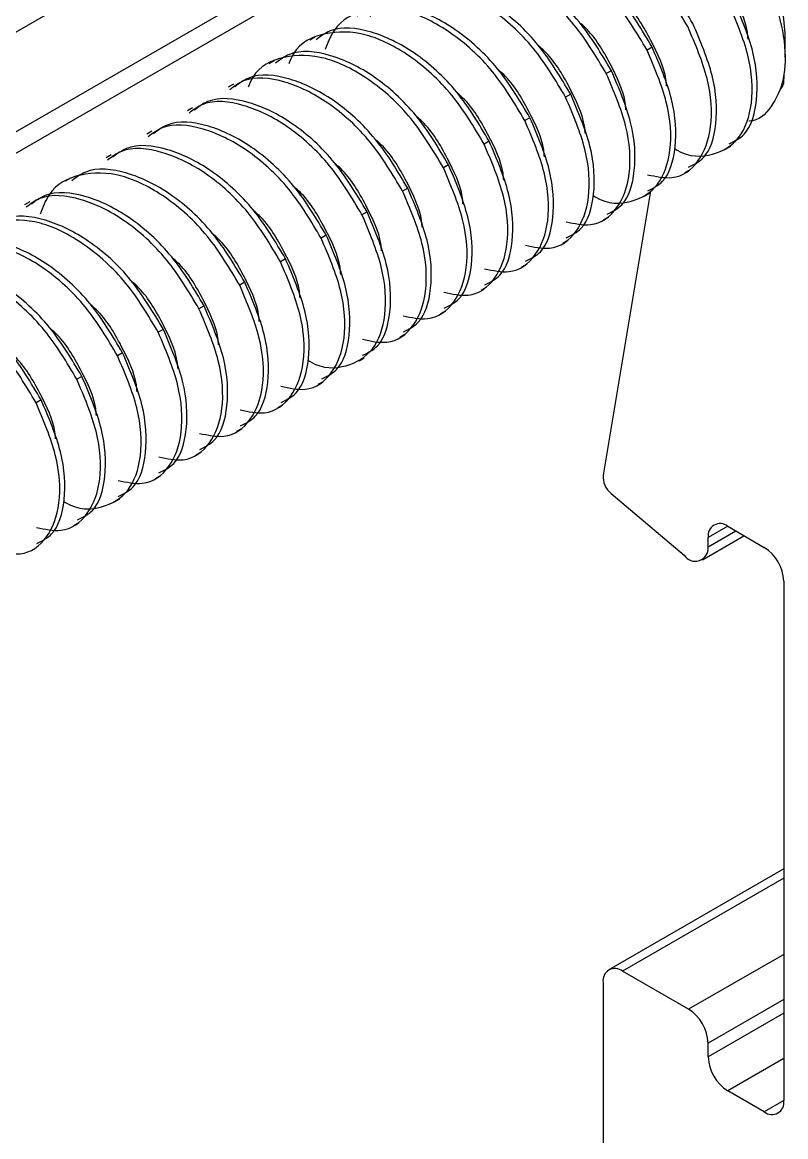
# Model space of a CAD drawing. Extents: x 0 to 9.5, y -12.2 to 0.1.
# Drawn here: x 5.712 to 6.126, y -8.921 to -8.317 of the extents above; entities that cross this region are included whole.
import ezdxf

# ---------------------------------------------------------------- set-up
doc = ezdxf.new("R2010")
doc.units = 0
doc.header["$LTSCALE"] = 0.5
doc.header["$MEASUREMENT"] = 0
doc.layers.add('Hardware', color=242, linetype='CONTINUOUS')
doc.layers.add('Housing', color=150, linetype='CONTINUOUS')

msp = doc.modelspace()

# ---------------------------------------------------------------- linework, layer by layer
at = {"layer": 'Hardware', "linetype": 'Continuous', "lineweight": 25, "transparency": 16777216}
for p, q in [((6.12562, -8.32265), (6.12463, -8.3114)), ((6.12562, -8.33578), (6.12562, -8.32265)), ((5.8705, -8.32487), (5.86773, -8.32646)), ((6.0535, -8.33026), (6.05074, -8.33186)), ((5.8484, -8.33762), (5.84564, -8.33922)), ((6.0314, -8.34302), (6.02864, -8.34461)), ((5.8263, -8.35038), (5.82354, -8.35197)), ((6.0093, -8.35578), (6.00654, -8.35737)), ((5.80421, -8.36313), (5.80144, -8.36473)), ((5.98721, -8.36853), (5.98445, -8.37013)), ((5.78211, -8.37589), (5.77935, -8.37749)), ((5.96511, -8.38129), (5.96235, -8.38288)), ((6.09336, -8.38558), (6.09612, -8.38398)), ((5.76001, -8.38865), (5.75725, -8.39024)), ((5.94301, -8.39405), (5.94025, -8.39564)), ((6.07126, -8.39833), (6.07402, -8.39674)), ((5.73791, -8.4014), (5.73515, -8.403)), ((5.92092, -8.4068), (5.91815, -8.4084)), ((5.71582, -8.41416), (5.71306, -8.41575)), ((6.04917, -8.41109), (6.05193, -8.40949)), ((5.89882, -8.41956), (5.89606, -8.42115)), ((6.02707, -8.42385), (6.02983, -8.42225)), ((5.87672, -8.43232), (5.87396, -8.43391)), ((6.00497, -8.4366), (6.00773, -8.43501)), ((5.85463, -8.44507), (5.85186, -8.44667)), ((5.98287, -8.44936), (5.98564, -8.44776)), ((5.83253, -8.45783), (5.82977, -8.45942)), ((5.96078, -8.46211), (5.96354, -8.46052)), ((5.81043, -8.47058), (5.80767, -8.47218)), ((5.93868, -8.47487), (5.94144, -8.47328)), ((5.78833, -8.48334), (5.78557, -8.48494)), ((5.91658, -8.48763), (5.91934, -8.48603)), ((5.76624, -8.4961), (5.76347, -8.49769)), ((5.89449, -8.50038), (5.89725, -8.49879)), ((5.74414, -8.50885), (5.74138, -8.51045)), ((5.87239, -8.51314), (5.87515, -8.51155)), ((5.72204, -8.52161), (5.71928, -8.5232)), ((5.85029, -8.5259), (5.85305, -8.5243)), ((5.82819, -8.53865), (5.83096, -8.53706)), ((5.8061, -8.55141), (5.80886, -8.54981)), ((5.784, -8.56417), (5.78676, -8.56257)), ((5.7619, -8.57692), (5.76467, -8.57533)), ((5.73981, -8.58968), (5.74257, -8.58808))]:
    msp.add_line(p, q, dxfattribs=at)
for points, knots in [([(6.07283, -8.3191), (6.06736, -8.3099), (6.05627, -8.29125), (6.03278, -8.27014), (6.00828, -8.25789), (5.98605, -8.25775), (5.97136, -8.26463), (5.96763, -8.27365), (5.96686, -8.27551)], [0, 0, 0, 0, 0.188232, 0.381419, 0.566947, 0.758453, 0.94996, 1, 1, 1, 1]), ([(6.0756, -8.31751), (6.07013, -8.30832), (6.05906, -8.28969), (6.03546, -8.2684), (6.01138, -8.25679), (5.99204, -8.25472), (5.98418, -8.26064), (5.98179, -8.26244)], [0, 0, 0, 0, 0.223495, 0.452871, 0.673155, 0.900537, 1, 1, 1, 1]), ([(6.09093, -8.25788), (6.09657, -8.26463), (6.10805, -8.27839), (6.11999, -8.30318), (6.1261, -8.32732), (6.12569, -8.34844), (6.11864, -8.36311), (6.11126, -8.37045), (6.106, -8.37038), (6.10595, -8.37038)], [0, 0, 0, 0, 0.1654669, 0.3370474, 0.5062527, 0.6709022, 0.8355712, 0.9983218, 1, 1, 1, 1]), ([(6.0535, -8.33026), (6.04803, -8.32107), (6.03696, -8.30244), (6.01336, -8.28116), (5.98928, -8.26955), (5.96994, -8.26748), (5.96209, -8.2734), (5.9597, -8.2752)], [0, 0, 0, 0, 0.223495, 0.452872, 0.673155, 0.900538, 1, 1, 1, 1]), ([(6.05074, -8.33186), (6.04526, -8.32266), (6.03418, -8.30401), (6.01069, -8.28289), (5.98618, -8.27065), (5.96395, -8.27051), (5.94926, -8.27739), (5.94553, -8.2864), (5.94476, -8.28827)], [0, 0, 0, 0, 0.188232, 0.381419, 0.566947, 0.758453, 0.94996, 1, 1, 1, 1]), ([(6.0314, -8.34302), (6.02594, -8.33383), (6.01486, -8.3152), (5.99126, -8.29392), (5.96718, -8.2823), (5.94784, -8.28024), (5.93999, -8.28615), (5.9376, -8.28796)], [0, 0, 0, 0, 0.223495, 0.452872, 0.673155, 0.900538, 1, 1, 1, 1]), ([(6.10555, -8.32595), (6.10546, -8.32468), (6.10494, -8.31718), (6.09736, -8.30103), (6.08826, -8.28539), (6.08142, -8.27951), (6.08039, -8.27862)], [0, 0, 0, 0, 0.085019, 0.505219, 0.925416, 1, 1, 1, 1]), ([(6.02864, -8.34461), (6.02317, -8.33541), (6.01208, -8.31676), (5.98859, -8.29565), (5.96409, -8.2834), (5.94185, -8.28327), (5.92717, -8.29014), (5.92344, -8.29916), (5.92266, -8.30103)], [0, 0, 0, 0, 0.188232, 0.381419, 0.566947, 0.758453, 0.94996, 1, 1, 1, 1]), ([(6.0093, -8.35578), (6.00384, -8.34658), (5.99277, -8.32796), (5.96916, -8.30667), (5.94509, -8.29506), (5.92575, -8.29299), (5.91789, -8.29891), (5.9155, -8.30071)], [0, 0, 0, 0, 0.223495, 0.452871, 0.673155, 0.900537, 1, 1, 1, 1]), ([(6.00654, -8.35737), (6.00107, -8.34817), (5.98998, -8.32952), (5.96649, -8.3084), (5.94199, -8.29616), (5.91976, -8.29602), (5.90507, -8.3029), (5.90134, -8.31192), (5.90057, -8.31378)], [0, 0, 0, 0, 0.188232, 0.381419, 0.566947, 0.758453, 0.94996, 1, 1, 1, 1]), ([(5.98721, -8.36853), (5.98174, -8.35934), (5.97067, -8.34071), (5.94707, -8.31943), (5.92299, -8.30782), (5.90365, -8.30575), (5.8958, -8.31167), (5.8934, -8.31347)], [0, 0, 0, 0, 0.223495, 0.452872, 0.673155, 0.900538, 1, 1, 1, 1]), ([(6.06135, -8.35146), (6.06126, -8.3502), (6.06075, -8.3427), (6.05316, -8.32654), (6.04407, -8.3109), (6.03723, -8.30502), (6.0362, -8.30413)], [0, 0, 0, 0, 0.085019, 0.505219, 0.925416, 1, 1, 1, 1]), ([(6.06564, -8.38523), (6.06602, -8.38547), (6.07358, -8.39024), (6.0871, -8.38947), (6.10176, -8.38105), (6.1088, -8.36139), (6.10723, -8.3352), (6.09899, -8.31588), (6.09493, -8.30635)], [0, 0, 0, 0, 0.010571, 0.210034, 0.409497, 0.602734, 0.803946, 1, 1, 1, 1]), ([(6.09531, -8.38262), (6.09821, -8.38121), (6.1061, -8.37736), (6.11138, -8.35952), (6.11003, -8.33367), (6.10177, -8.31431), (6.09769, -8.30475)], [0, 0, 0, 0, 0.1596846, 0.4346705, 0.7210048, 1, 1, 1, 1]), ([(5.98445, -8.37013), (5.97897, -8.36093), (5.96789, -8.34228), (5.94439, -8.32115), (5.91993, -8.30896), (5.89753, -8.30863), (5.8818, -8.31684), (5.87757, -8.32784), (5.87615, -8.33151)], [0, 0, 0, 0, 0.179913, 0.364562, 0.54189, 0.724933, 0.907975, 1, 1, 1, 1]), ([(6.03925, -8.36421), (6.03917, -8.36295), (6.03865, -8.35545), (6.03107, -8.3393), (6.02197, -8.32366), (6.01513, -8.31778), (6.0141, -8.31689)], [0, 0, 0, 0, 0.085019, 0.505219, 0.925416, 1, 1, 1, 1]), ([(6.07321, -8.39538), (6.07611, -8.39397), (6.08401, -8.39012), (6.08929, -8.37228), (6.08794, -8.34642), (6.07967, -8.32706), (6.0756, -8.31751)], [0, 0, 0, 0, 0.1596843, 0.4346705, 0.7210048, 1, 1, 1, 1]), ([(5.96235, -8.38288), (5.95688, -8.37368), (5.94579, -8.35503), (5.9223, -8.33392), (5.8978, -8.32167), (5.87556, -8.32154), (5.86088, -8.32841), (5.85715, -8.33743), (5.85637, -8.3393)], [0, 0, 0, 0, 0.188232, 0.381419, 0.566947, 0.758453, 0.94996, 1, 1, 1, 1]), ([(5.96511, -8.38129), (5.95965, -8.3721), (5.94857, -8.35347), (5.92497, -8.33219), (5.90089, -8.32057), (5.88155, -8.31851), (5.8737, -8.32442), (5.87131, -8.32622)], [0, 0, 0, 0, 0.223495, 0.452872, 0.673155, 0.900538, 1, 1, 1, 1]), ([(6.051, -8.39944), (6.05558, -8.40041), (6.06692, -8.40283), (6.07957, -8.39335), (6.08673, -8.37427), (6.08512, -8.34792), (6.07689, -8.32862), (6.07283, -8.3191)], [0, 0, 0, 0, 0.145788, 0.361473, 0.570426, 0.788001, 1, 1, 1, 1]), ([(6.01716, -8.37697), (6.01707, -8.37571), (6.01656, -8.36821), (6.00897, -8.35206), (5.99987, -8.33641), (5.99303, -8.33053), (5.992, -8.32965)], [0, 0, 0, 0, 0.0850186, 0.5052193, 0.9254167, 1, 1, 1, 1]), ([(6.05112, -8.40814), (6.05402, -8.40672), (6.06191, -8.40288), (6.06719, -8.38503), (6.06584, -8.35918), (6.05758, -8.33982), (6.0535, -8.33026)], [0, 0, 0, 0, 0.159684, 0.43467, 0.721005, 1, 1, 1, 1]), ([(5.94025, -8.39564), (5.93478, -8.38644), (5.92369, -8.36779), (5.9002, -8.34667), (5.8757, -8.33443), (5.85346, -8.33429), (5.83878, -8.34117), (5.83505, -8.35018), (5.83428, -8.35205)], [0, 0, 0, 0, 0.188232, 0.381419, 0.566947, 0.758453, 0.94996, 1, 1, 1, 1]), ([(5.94301, -8.39405), (5.93755, -8.38485), (5.92648, -8.36623), (5.90287, -8.34494), (5.87879, -8.33333), (5.85946, -8.33126), (5.8516, -8.33718), (5.84921, -8.33898)], [0, 0, 0, 0, 0.223495, 0.452871, 0.673155, 0.900537, 1, 1, 1, 1]), ([(6.02144, -8.41074), (6.02183, -8.41098), (6.02939, -8.41575), (6.04291, -8.41498), (6.05757, -8.40656), (6.06461, -8.3869), (6.06303, -8.36071), (6.0548, -8.34139), (6.05074, -8.33186)], [0, 0, 0, 0, 0.010571, 0.210034, 0.409497, 0.602734, 0.803946, 1, 1, 1, 1]), ([(5.99506, -8.38973), (5.99497, -8.38847), (5.99446, -8.38097), (5.98687, -8.36481), (5.97778, -8.34917), (5.97094, -8.34329), (5.96991, -8.3424)], [0, 0, 0, 0, 0.085019, 0.505219, 0.925416, 1, 1, 1, 1]), ([(5.91815, -8.4084), (5.91269, -8.3992), (5.90162, -8.38058), (5.87801, -8.35929), (5.85394, -8.34768), (5.8346, -8.34561), (5.82674, -8.35153), (5.82435, -8.35333)], [0, 0, 0, 0, 0.223495, 0.452872, 0.673155, 0.900538, 1, 1, 1, 1]), ([(5.92092, -8.4068), (5.91545, -8.39761), (5.90438, -8.37898), (5.88078, -8.3577), (5.8567, -8.34609), (5.83736, -8.34402), (5.8295, -8.34994), (5.82711, -8.35174)], [0, 0, 0, 0, 0.223495, 0.452872, 0.673155, 0.900538, 1, 1, 1, 1]), ([(6.00681, -8.42495), (6.01138, -8.42593), (6.02272, -8.42835), (6.03538, -8.41886), (6.04254, -8.39978), (6.04093, -8.37343), (6.0327, -8.35414), (6.02864, -8.34461)], [0, 0, 0, 0, 0.145788, 0.361473, 0.570426, 0.788001, 1, 1, 1, 1]), ([(6.02902, -8.42089), (6.03192, -8.41948), (6.03981, -8.41563), (6.04509, -8.39779), (6.04374, -8.37194), (6.03548, -8.35258), (6.0314, -8.34302)], [0, 0, 0, 0, 0.1596846, 0.4346705, 0.7210048, 1, 1, 1, 1]), ([(5.89606, -8.42115), (5.89059, -8.41196), (5.87952, -8.39333), (5.85592, -8.37205), (5.83184, -8.36044), (5.8125, -8.35837), (5.80464, -8.36429), (5.80225, -8.36609)], [0, 0, 0, 0, 0.223495, 0.452872, 0.673155, 0.900538, 1, 1, 1, 1]), ([(5.89882, -8.41956), (5.89335, -8.41037), (5.88228, -8.39174), (5.85868, -8.37046), (5.8346, -8.35884), (5.81526, -8.35678), (5.80741, -8.36269), (5.80502, -8.36449)], [0, 0, 0, 0, 0.223495, 0.452872, 0.673155, 0.900538, 1, 1, 1, 1]), ([(5.97296, -8.40248), (5.97288, -8.40122), (5.97236, -8.39372), (5.96478, -8.37757), (5.95568, -8.36193), (5.94884, -8.35604), (5.94781, -8.35516)], [0, 0, 0, 0, 0.085019, 0.505219, 0.925416, 1, 1, 1, 1]), ([(5.98471, -8.43771), (5.98928, -8.43868), (6.00062, -8.4411), (6.01328, -8.43162), (6.02044, -8.41254), (6.01883, -8.38619), (6.0106, -8.36689), (6.00654, -8.35737)], [0, 0, 0, 0, 0.145788, 0.361473, 0.570426, 0.788001, 1, 1, 1, 1]), ([(6.00692, -8.43365), (6.00982, -8.43224), (6.01771, -8.42839), (6.02299, -8.41055), (6.02165, -8.38469), (6.01338, -8.36533), (6.0093, -8.35578)], [0, 0, 0, 0, 0.1596843, 0.4346705, 0.7210048, 1, 1, 1, 1]), ([(5.87396, -8.43391), (5.8685, -8.42472), (5.85742, -8.40609), (5.83382, -8.38481), (5.80974, -8.37319), (5.7904, -8.37113), (5.78255, -8.37704), (5.78016, -8.37884)], [0, 0, 0, 0, 0.223495, 0.452872, 0.673155, 0.900538, 1, 1, 1, 1]), ([(5.87672, -8.43232), (5.87126, -8.42312), (5.86018, -8.4045), (5.83658, -8.38321), (5.8125, -8.3716), (5.79316, -8.36953), (5.78531, -8.37545), (5.78292, -8.37725)], [0, 0, 0, 0, 0.223495, 0.452871, 0.673155, 0.900537, 1, 1, 1, 1]), ([(5.95087, -8.41524), (5.95078, -8.41398), (5.95026, -8.40648), (5.94268, -8.39033), (5.93358, -8.37468), (5.92674, -8.3688), (5.92571, -8.36791)], [0, 0, 0, 0, 0.0850186, 0.5052193, 0.9254167, 1, 1, 1, 1]), ([(5.96261, -8.45046), (5.96719, -8.45144), (5.97853, -8.45386), (5.99119, -8.44437), (5.99834, -8.42529), (5.99673, -8.39895), (5.98851, -8.37965), (5.98445, -8.37013)], [0, 0, 0, 0, 0.145789, 0.361474, 0.570426, 0.788001, 1, 1, 1, 1]), ([(5.98483, -8.4464), (5.98772, -8.44499), (5.99562, -8.44115), (6.0009, -8.4233), (5.99955, -8.39745), (5.99129, -8.37809), (5.98721, -8.36853)], [0, 0, 0, 0, 0.159684, 0.43467, 0.721005, 1, 1, 1, 1]), ([(5.85186, -8.44667), (5.8464, -8.43747), (5.83532, -8.41885), (5.81172, -8.39756), (5.78764, -8.38595), (5.76831, -8.38388), (5.76045, -8.3898), (5.75806, -8.3916)], [0, 0, 0, 0, 0.223495, 0.452872, 0.673155, 0.900538, 1, 1, 1, 1]), ([(5.85463, -8.44507), (5.84916, -8.43588), (5.83809, -8.41725), (5.81448, -8.39597), (5.79041, -8.38436), (5.77107, -8.38229), (5.76321, -8.38821), (5.76082, -8.39001)], [0, 0, 0, 0, 0.223495, 0.452872, 0.673155, 0.900538, 1, 1, 1, 1]), ([(5.92877, -8.428), (5.92868, -8.42673), (5.92817, -8.41924), (5.92058, -8.40308), (5.91148, -8.38744), (5.90465, -8.38156), (5.90361, -8.38067)], [0, 0, 0, 0, 0.085019, 0.505219, 0.925416, 1, 1, 1, 1]), ([(5.94052, -8.46322), (5.94509, -8.4642), (5.95643, -8.46662), (5.96909, -8.45713), (5.97625, -8.43805), (5.97464, -8.4117), (5.96641, -8.39241), (5.96235, -8.38288)], [0, 0, 0, 0, 0.145788, 0.361473, 0.570426, 0.788001, 1, 1, 1, 1]), ([(5.96273, -8.45916), (5.96563, -8.45775), (5.97352, -8.4539), (5.9788, -8.43606), (5.97745, -8.41021), (5.96919, -8.39084), (5.96511, -8.38129)], [0, 0, 0, 0, 0.1596846, 0.4346705, 0.7210048, 1, 1, 1, 1]), ([(5.83253, -8.45783), (5.82706, -8.44864), (5.81599, -8.43001), (5.79239, -8.40872), (5.76831, -8.39711), (5.74897, -8.39504), (5.74112, -8.40096), (5.73872, -8.40276)], [0, 0, 0, 0, 0.223495, 0.452872, 0.673155, 0.900538, 1, 1, 1, 1]), ([(5.90667, -8.44075), (5.90658, -8.43949), (5.90607, -8.43199), (5.89848, -8.41584), (5.88939, -8.4002), (5.88255, -8.39431), (5.88152, -8.39343)], [0, 0, 0, 0, 0.085019, 0.505219, 0.925416, 1, 1, 1, 1]), ([(5.91842, -8.47598), (5.92299, -8.47695), (5.93433, -8.47937), (5.94699, -8.46988), (5.95415, -8.45081), (5.95254, -8.42446), (5.94431, -8.40516), (5.94025, -8.39564)], [0, 0, 0, 0, 0.145788, 0.361473, 0.570426, 0.788001, 1, 1, 1, 1]), ([(5.94063, -8.47192), (5.94353, -8.4705), (5.95142, -8.46666), (5.9567, -8.44881), (5.95535, -8.42296), (5.94709, -8.4036), (5.94301, -8.39405)], [0, 0, 0, 0, 0.1596843, 0.4346705, 0.7210048, 1, 1, 1, 1]), ([(5.82977, -8.45942), (5.82429, -8.45022), (5.81321, -8.43157), (5.78971, -8.41044), (5.76525, -8.39825), (5.74285, -8.39792), (5.72712, -8.40614), (5.72289, -8.41713), (5.72147, -8.42081)], [0, 0, 0, 0, 0.179913, 0.364561, 0.54189, 0.724932, 0.907975, 1, 1, 1, 1]), ([(5.81043, -8.47058), (5.80497, -8.46139), (5.79389, -8.44276), (5.77029, -8.42148), (5.74621, -8.40987), (5.72687, -8.4078), (5.71902, -8.41372), (5.71663, -8.41552)], [0, 0, 0, 0, 0.223495, 0.452871, 0.673155, 0.900537, 1, 1, 1, 1]), ([(5.88457, -8.45351), (5.88449, -8.45225), (5.88397, -8.44475), (5.87639, -8.4286), (5.86729, -8.41295), (5.86045, -8.40707), (5.85942, -8.40618)], [0, 0, 0, 0, 0.0850186, 0.5052193, 0.9254167, 1, 1, 1, 1]), ([(5.89632, -8.48873), (5.9009, -8.48971), (5.91224, -8.49213), (5.9249, -8.48264), (5.93205, -8.46356), (5.93044, -8.43722), (5.92221, -8.41792), (5.91815, -8.4084)], [0, 0, 0, 0, 0.145789, 0.361473, 0.570426, 0.788001, 1, 1, 1, 1]), ([(5.91853, -8.48467), (5.92143, -8.48326), (5.92933, -8.47941), (5.93461, -8.46157), (5.93326, -8.43572), (5.92499, -8.41636), (5.92092, -8.4068)], [0, 0, 0, 0, 0.159684, 0.43467, 0.721005, 1, 1, 1, 1]), ([(5.80767, -8.47218), (5.8022, -8.46299), (5.79113, -8.44436), (5.76753, -8.42308), (5.74345, -8.41146), (5.72411, -8.4094), (5.71626, -8.41531), (5.71387, -8.41711)], [0, 0, 0, 0, 0.223495, 0.452872, 0.673155, 0.900538, 1, 1, 1, 1]), ([(5.78833, -8.48334), (5.78287, -8.47415), (5.7718, -8.45552), (5.74819, -8.43424), (5.72411, -8.42262), (5.70478, -8.42056), (5.69692, -8.42647), (5.69453, -8.42828)], [0, 0, 0, 0, 0.223495, 0.452872, 0.673155, 0.900538, 1, 1, 1, 1]), ([(5.86248, -8.46627), (5.86239, -8.465), (5.86188, -8.4575), (5.85429, -8.44135), (5.84519, -8.42571), (5.83835, -8.41983), (5.83732, -8.41894)], [0, 0, 0, 0, 0.085019, 0.505219, 0.925416, 1, 1, 1, 1]), ([(5.86677, -8.50004), (5.86715, -8.50028), (5.87471, -8.50505), (5.88823, -8.50428), (5.90289, -8.49585), (5.90993, -8.47619), (5.90835, -8.45), (5.90012, -8.43069), (5.89606, -8.42115)], [0, 0, 0, 0, 0.010571, 0.210034, 0.409497, 0.602734, 0.803946, 1, 1, 1, 1]), ([(5.89644, -8.49743), (5.89934, -8.49602), (5.90723, -8.49217), (5.91251, -8.47433), (5.91116, -8.44848), (5.9029, -8.42911), (5.89882, -8.41956)], [0, 0, 0, 0, 0.1596846, 0.4346705, 0.7210048, 1, 1, 1, 1]), ([(5.78557, -8.48494), (5.7801, -8.47573), (5.76901, -8.45708), (5.74552, -8.43597), (5.72102, -8.42372), (5.69878, -8.42359), (5.6841, -8.43046), (5.68037, -8.43948), (5.6796, -8.44135)], [0, 0, 0, 0, 0.1882323, 0.3814187, 0.566947, 0.7584535, 0.94996, 1, 1, 1, 1]), ([(5.84038, -8.47902), (5.84029, -8.47776), (5.83978, -8.47026), (5.83219, -8.45411), (5.8231, -8.43846), (5.81626, -8.43258), (5.81523, -8.4317)], [0, 0, 0, 0, 0.085019, 0.505219, 0.925416, 1, 1, 1, 1]), ([(5.87434, -8.51019), (5.87724, -8.50877), (5.88513, -8.50493), (5.89041, -8.48708), (5.88906, -8.46123), (5.8808, -8.44187), (5.87672, -8.43232)], [0, 0, 0, 0, 0.1596843, 0.4346705, 0.7210048, 1, 1, 1, 1]), ([(5.76347, -8.49769), (5.75801, -8.4885), (5.74694, -8.46987), (5.72333, -8.44859), (5.69926, -8.43698), (5.67992, -8.43491), (5.67206, -8.44083), (5.66967, -8.44263)], [0, 0, 0, 0, 0.223495, 0.452872, 0.673155, 0.900538, 1, 1, 1, 1]), ([(5.76624, -8.4961), (5.76077, -8.4869), (5.7497, -8.46828), (5.7261, -8.44699), (5.70202, -8.43538), (5.68268, -8.43331), (5.67482, -8.43923), (5.67243, -8.44103)], [0, 0, 0, 0, 0.223495, 0.452872, 0.673155, 0.900538, 1, 1, 1, 1]), ([(5.85213, -8.51425), (5.8567, -8.51522), (5.86804, -8.51764), (5.8807, -8.50815), (5.88786, -8.48907), (5.88625, -8.46273), (5.87802, -8.44343), (5.87396, -8.43391)], [0, 0, 0, 0, 0.145788, 0.361473, 0.570426, 0.788001, 1, 1, 1, 1]), ([(5.81828, -8.49178), (5.8182, -8.49052), (5.81768, -8.48302), (5.8101, -8.46686), (5.801, -8.45122), (5.79416, -8.44534), (5.79313, -8.44445)], [0, 0, 0, 0, 0.0850186, 0.5052193, 0.9254167, 1, 1, 1, 1]), ([(5.85224, -8.52294), (5.85514, -8.52153), (5.86303, -8.51768), (5.86832, -8.49984), (5.86697, -8.47399), (5.8587, -8.45463), (5.85463, -8.44507)], [0, 0, 0, 0, 0.159684, 0.43467, 0.721005, 1, 1, 1, 1]), ([(5.74138, -8.51045), (5.73591, -8.50124), (5.72482, -8.48259), (5.70133, -8.46148), (5.67682, -8.44924), (5.65459, -8.4491), (5.6399, -8.45598), (5.63617, -8.46499), (5.6354, -8.46686)], [0, 0, 0, 0, 0.188232, 0.381419, 0.566947, 0.758453, 0.94996, 1, 1, 1, 1]), ([(5.74414, -8.50885), (5.73868, -8.49966), (5.7276, -8.48103), (5.704, -8.45975), (5.67992, -8.44814), (5.66058, -8.44607), (5.65273, -8.45199), (5.65034, -8.45379)], [0, 0, 0, 0, 0.223495, 0.452871, 0.673155, 0.900537, 1, 1, 1, 1]), ([(5.83003, -8.527), (5.8346, -8.52798), (5.84594, -8.5304), (5.8586, -8.52091), (5.86576, -8.50183), (5.86415, -8.47548), (5.85592, -8.45619), (5.85186, -8.44667)], [0, 0, 0, 0, 0.145789, 0.361473, 0.570426, 0.788001, 1, 1, 1, 1]), ([(5.79619, -8.50453), (5.7961, -8.50327), (5.79559, -8.49577), (5.788, -8.47962), (5.7789, -8.46398), (5.77206, -8.4581), (5.77103, -8.45721)], [0, 0, 0, 0, 0.085019, 0.505219, 0.925416, 1, 1, 1, 1]), ([(5.71928, -8.5232), (5.71381, -8.514), (5.70272, -8.49535), (5.67923, -8.47424), (5.65473, -8.46199), (5.63249, -8.46186), (5.61781, -8.46873), (5.61408, -8.47775), (5.6133, -8.47962)], [0, 0, 0, 0, 0.1882323, 0.3814187, 0.566947, 0.7584535, 0.94996, 1, 1, 1, 1]), ([(5.72204, -8.52161), (5.71658, -8.51242), (5.7055, -8.49379), (5.6819, -8.47251), (5.65782, -8.46089), (5.63848, -8.45883), (5.63063, -8.46474), (5.62824, -8.46654)], [0, 0, 0, 0, 0.223495, 0.452872, 0.673155, 0.900538, 1, 1, 1, 1]), ([(5.80793, -8.53976), (5.81251, -8.54073), (5.82385, -8.54315), (5.83651, -8.53367), (5.84367, -8.51459), (5.84205, -8.48824), (5.83383, -8.46894), (5.82977, -8.45942)], [0, 0, 0, 0, 0.145788, 0.361473, 0.570426, 0.788001, 1, 1, 1, 1]), ([(5.83015, -8.5357), (5.83305, -8.53429), (5.84094, -8.53044), (5.84622, -8.5126), (5.84487, -8.48674), (5.83661, -8.46738), (5.83253, -8.45783)], [0, 0, 0, 0, 0.1596846, 0.4346705, 0.7210048, 1, 1, 1, 1]), ([(5.77409, -8.51729), (5.774, -8.51603), (5.77349, -8.50853), (5.7659, -8.49238), (5.75681, -8.47673), (5.74997, -8.47085), (5.74893, -8.46997)], [0, 0, 0, 0, 0.085019, 0.505219, 0.925416, 1, 1, 1, 1]), ([(5.78584, -8.55251), (5.79041, -8.55349), (5.80175, -8.55591), (5.81441, -8.54642), (5.82157, -8.52734), (5.81996, -8.501), (5.81173, -8.4817), (5.80767, -8.47218)], [0, 0, 0, 0, 0.145788, 0.361473, 0.570426, 0.788001, 1, 1, 1, 1]), ([(5.80805, -8.54846), (5.81095, -8.54704), (5.81884, -8.5432), (5.82412, -8.52535), (5.82277, -8.4995), (5.81451, -8.48014), (5.81043, -8.47058)], [0, 0, 0, 0, 0.1596843, 0.4346705, 0.7210048, 1, 1, 1, 1]), ([(5.75199, -8.53005), (5.75191, -8.52879), (5.75139, -8.52129), (5.7438, -8.50513), (5.73471, -8.48949), (5.72787, -8.48361), (5.72684, -8.48272)], [0, 0, 0, 0, 0.0850186, 0.5052193, 0.9254167, 1, 1, 1, 1]), ([(5.76374, -8.56527), (5.76831, -8.56625), (5.77965, -8.56867), (5.79231, -8.55918), (5.79947, -8.5401), (5.79786, -8.51375), (5.78963, -8.49446), (5.78557, -8.48494)], [0, 0, 0, 0, 0.145789, 0.361473, 0.570426, 0.788001, 1, 1, 1, 1]), ([(5.78595, -8.56121), (5.78885, -8.5598), (5.79674, -8.55595), (5.80202, -8.53811), (5.80067, -8.51226), (5.79241, -8.4929), (5.78833, -8.48334)], [0, 0, 0, 0, 0.159684, 0.43467, 0.721005, 1, 1, 1, 1]), ([(5.72989, -8.5428), (5.72981, -8.54154), (5.72929, -8.53404), (5.72171, -8.51789), (5.71261, -8.50225), (5.70577, -8.49636), (5.70474, -8.49548)], [0, 0, 0, 0, 0.085019, 0.505219, 0.925416, 1, 1, 1, 1]), ([(5.73418, -8.57657), (5.73456, -8.57681), (5.74212, -8.58159), (5.75565, -8.58081), (5.77031, -8.57239), (5.77735, -8.55273), (5.77577, -8.52654), (5.76754, -8.50722), (5.76347, -8.49769)], [0, 0, 0, 0, 0.010571, 0.210034, 0.409497, 0.602734, 0.803946, 1, 1, 1, 1]), ([(5.76385, -8.57397), (5.76675, -8.57256), (5.77465, -8.56871), (5.77993, -8.55087), (5.77858, -8.52501), (5.77031, -8.50565), (5.76624, -8.4961)], [0, 0, 0, 0, 0.1596846, 0.4346705, 0.7210048, 1, 1, 1, 1]), ([(5.71955, -8.59078), (5.72412, -8.59176), (5.73546, -8.59418), (5.74812, -8.58469), (5.75528, -8.56561), (5.75367, -8.53927), (5.74544, -8.51997), (5.74138, -8.51045)], [0, 0, 0, 0, 0.145788, 0.361473, 0.570426, 0.788001, 1, 1, 1, 1]), ([(5.74176, -8.58672), (5.74466, -8.58531), (5.75255, -8.58147), (5.75783, -8.56362), (5.75648, -8.53777), (5.74822, -8.51841), (5.74414, -8.50885)], [0, 0, 0, 0, 0.159684, 0.434671, 0.721005, 1, 1, 1, 1]), ([(5.69745, -8.60354), (5.70202, -8.60452), (5.71336, -8.60694), (5.72602, -8.59745), (5.73318, -8.57837), (5.73157, -8.55202), (5.72334, -8.53273), (5.71928, -8.5232)], [0, 0, 0, 0, 0.145789, 0.361473, 0.570426, 0.788001, 1, 1, 1, 1]), ([(5.71966, -8.59948), (5.72256, -8.59807), (5.73045, -8.59422), (5.73573, -8.57638), (5.73438, -8.55053), (5.72612, -8.53116), (5.72204, -8.52161)], [0, 0, 0, 0, 0.1596846, 0.4346705, 0.7210048, 1, 1, 1, 1])]:
    msp.add_open_spline(points, degree=3, knots=knots, dxfattribs=at)
at = {"layer": 'Housing', "linetype": 'Continuous', "lineweight": 25, "transparency": 16777216}
for p, q in [((6.12492, -8.0816), (4.88778, -8.79578)), ((6.12492, -8.13575), (4.88778, -8.84993)), ((4.87945, -8.8663), (6.12492, -8.1473)), ((6.12492, -8.34746), (6.12451, -8.34769)), ((6.12492, -8.34559), (6.12492, -8.34746)), ((6.05267, -8.40845), (6.02689, -8.56239)), ((6.03119, -8.57237), (6.07089, -8.60587)), ((6.09449, -8.5902), (6.08388, -8.59633)), ((6.09449, -8.5902), (6.11431, -8.60165)), ((6.08077, -8.60831), (6.10331, -8.5953)), ((6.09892, -8.59276), (6.08388, -8.60144)), ((6.08388, -8.60144), (6.08388, -8.59633)), ((6.12492, -8.62002), (6.12492, -8.90172)), ((6.12492, -8.77598), (6.02997, -8.83079)), ((6.12492, -8.78105), (6.03747, -8.83153)), ((6.12492, -8.82239), (6.07327, -8.8522)), ((6.07327, -8.8522), (6.03747, -8.83153)), ((6.02686, -8.83766), (6.02686, -8.93331)), ((6.12492, -8.84689), (6.08388, -8.87058)), ((6.12492, -8.85435), (6.08388, -8.87804)), ((6.08388, -8.87804), (6.08388, -8.87058)), ((6.12492, -8.87884), (6.09449, -8.89641)), ((6.11431, -8.90785), (6.09449, -8.89641)), ((6.12492, -8.90173), (6.11431, -8.90785))]:
    msp.add_line(p, q, dxfattribs=at)
for centre, radius, start, end in [((6.11845, -8.3485), 0.00655, 312.17373, 9.21411), ((6.03878, -8.56318), 0.01192, 176.17581, 230.42452), ((6.09035, -8.59528), 0.00655, 50.79705, 189.2137), ((6.07684, -8.60205), 0.00707, 212.73257, 4.95282), ((6.10189, -8.62107), 0.02305, 2.60526, 57.39474), ((6.03333, -8.83661), 0.00655, 50.79636, 189.21427), ((6.06085, -8.87162), 0.02305, 2.60535, 57.39469), ((6.10691, -8.87699), 0.02305, 182.60564, 237.3944), ((6.11845, -8.90277), 0.00655, 230.79623, 9.2144)]:
    msp.add_arc(centre, radius, start, end, dxfattribs=at)

doc.saveas('drawing.dxf')
